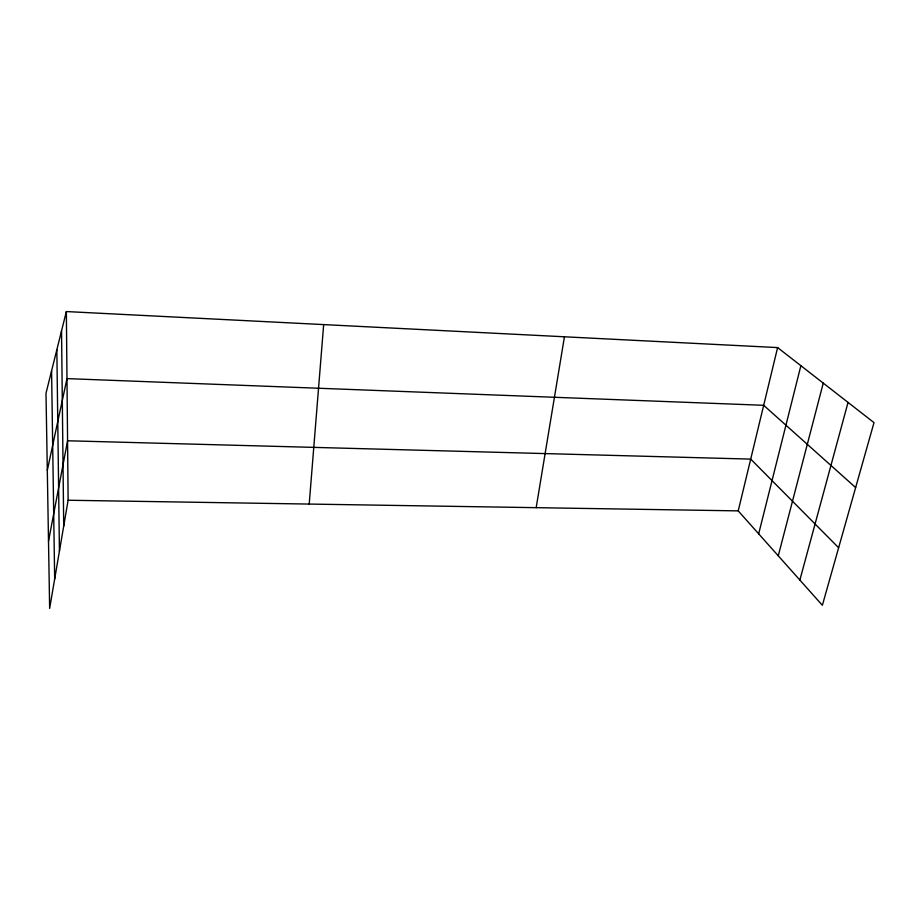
<?xml version="1.0" encoding="UTF-8"?>
<svg xmlns="http://www.w3.org/2000/svg" width="920" height="920" viewBox="0 0 920 920"><rect width="100%" height="100%" fill="white"/><g stroke="black" fill="none" stroke-linecap="round" stroke-linejoin="round"><path stroke-width="1.38" d="M309.212 504.056L323.667 324.599M536.176 507.667L564.443 336.789M68.126 500.238L49.645 608.442L46 393.254L66.355 311.558L777.607 347.587L874 422.613L822.365 605.303L738.219 510.876L68.126 500.238L66.355 311.558M48.507 541.19L67.574 440.772L750.708 459.103L838.637 547.745M47.311 470.338L66.987 378.614L763.681 405.294L855.646 487.565M738.219 510.876L777.607 347.587M758.678 533.83L800.871 365.688M778.262 555.806L823.25 383.111M799.859 580.06L848.044 402.408M51.578 370.863L54.671 579.048M56.844 349.749L59.432 551.149M61.536 330.912L63.71 526.113"/></g></svg>
